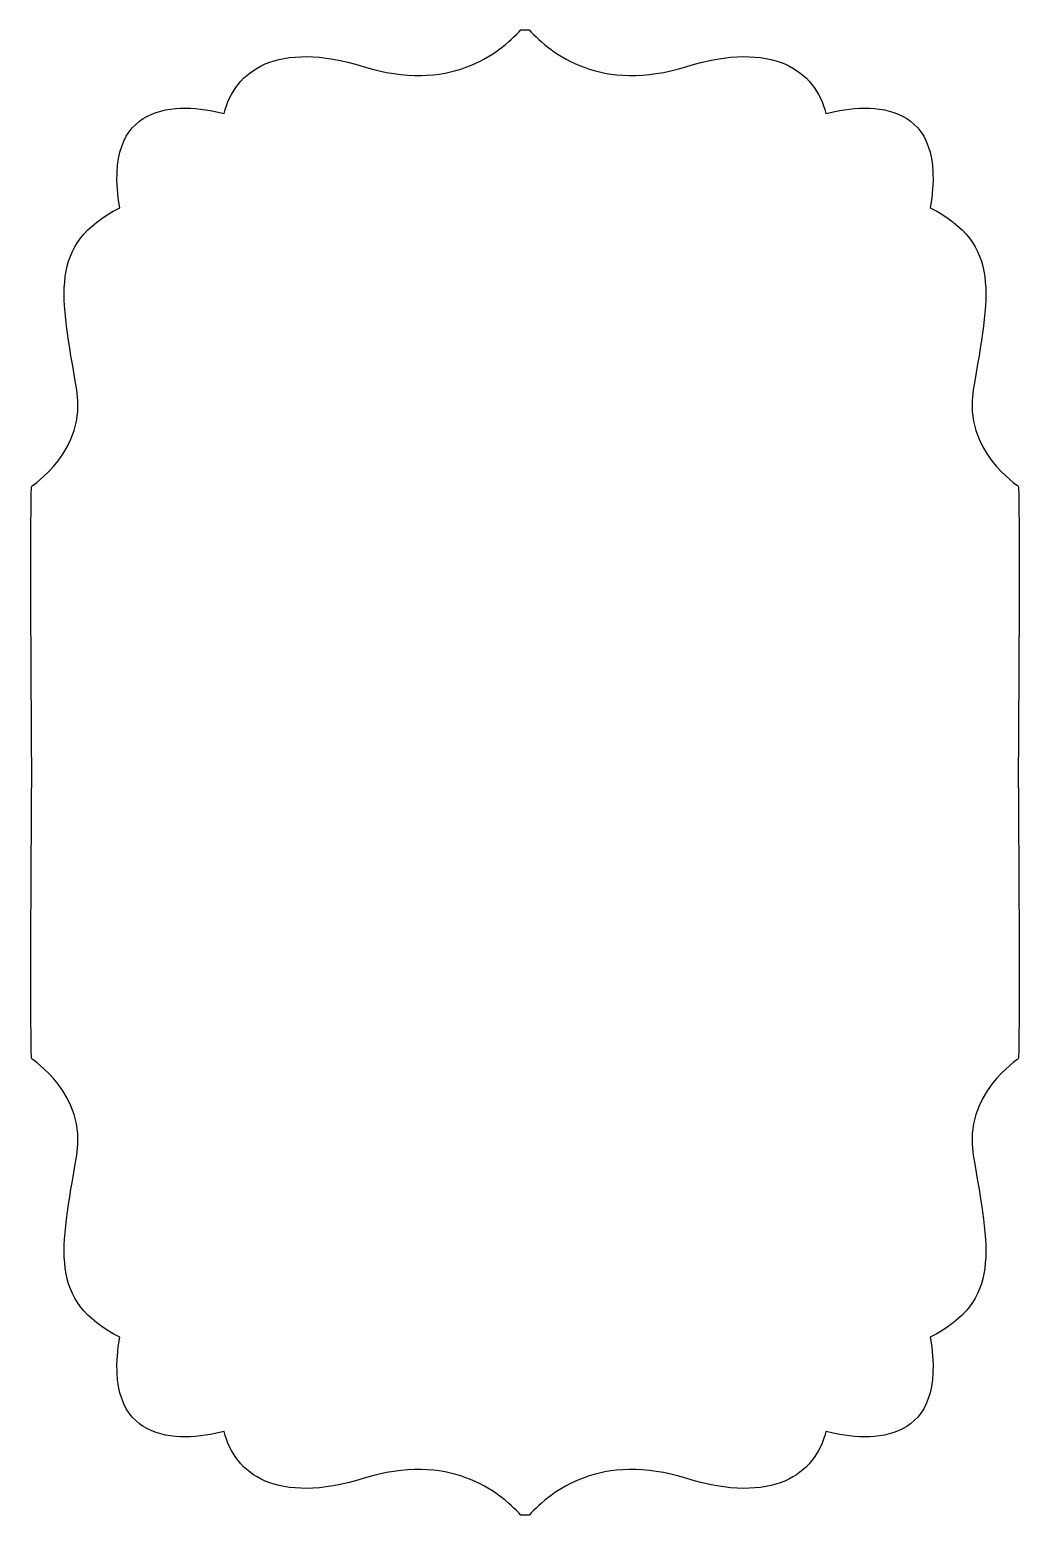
# Model space of a CAD drawing. Header units: centimetres. Extents: x -3.9 to 3.9, y -5.9 to 5.9.
import ezdxf

# ---------------------------------------------------------------- set-up
doc = ezdxf.new("R2010")
doc.units = ezdxf.units.CM
doc.header["$MEASUREMENT"] = 0
doc.layers.add('Camada 1', color=7, linetype='Continuous')

msp = doc.modelspace()

# ---------------------------------------------------------------- linework, layer by layer
at = {"layer": 'Camada 1'}
msp.add_open_spline([(3.89213, -0.00001), (3.89213, -0.00001), (3.90827, 2.26099), (3.89213, 2.26099), (3.89213, 2.26099), (3.89213, 2.26099), (3.45536, 2.54134), (3.53682, 3.02003), (3.53682, 3.02003), (3.66604, 3.77907), (3.76293, 4.16668), (3.1977, 4.45735), (3.1977, 4.45735), (3.34304, 5.29714), (2.74547, 5.29714), (2.37405, 5.20025), (2.37405, 5.20025), (2.2933, 5.53939), (1.95416, 5.78165), (1.27584, 5.5717), (1.27584, 5.5717), (0.59756, 5.36177), (0.20995, 5.66861), (0.03233, 5.86241), (0.03233, 5.86241), (0.03233, 5.86241), (-0.03231, 5.86241), (-0.03231, 5.86241), (-0.03231, 5.86241), (-0.20992, 5.6686), (-0.59754, 5.36177), (-1.27585, 5.57171), (-1.27585, 5.57171), (-1.95413, 5.78164), (-2.29328, 5.53941), (-2.37403, 5.20027), (-2.37403, 5.20027), (-2.74548, 5.29716), (-3.34301, 5.29716), (-3.19768, 4.45737), (-3.19768, 4.45737), (-3.7629, 4.16667), (-3.66601, 3.77906), (-3.53679, 3.02002), (-3.53679, 3.02002), (-3.45532, 2.54134), (-3.89213, 2.26098), (-3.89213, 2.26098), (-3.89213, 2.26098), (-3.90824, 2.26098), (-3.89213, -0.00002), (-3.89213, -0.00002), (-3.89213, -0.00002), (-3.89213, -0.00002), (-3.90824, -2.26099), (-3.89213, -2.26099), (-3.89213, -2.26099), (-3.89213, -2.26099), (-3.45533, -2.54137), (-3.53679, -3.02005), (-3.53679, -3.02005), (-3.66601, -3.77909), (-3.7629, -4.1667), (-3.19767, -4.45737), (-3.19767, -4.45737), (-3.34301, -5.29716), (-2.74547, -5.29716), (-2.37402, -5.20027), (-2.37402, -5.20027), (-2.29327, -5.53941), (-1.95413, -5.78164), (-1.27584, -5.57172), (-1.27584, -5.57172), (-0.59753, -5.36175), (-0.20991, -5.66861), (-0.0323, -5.86239), (-0.0323, -5.86239), (-0.0323, -5.86239), (0.03233, -5.86239), (0.03233, -5.86239), (0.03233, -5.86239), (0.20994, -5.66861), (0.59756, -5.36175), (1.27585, -5.57172), (1.27585, -5.57172), (1.95416, -5.78164), (2.29331, -5.53941), (2.37406, -5.20027), (2.37406, -5.20027), (2.74548, -5.29716), (3.34304, -5.29716), (3.19771, -4.45737), (3.19771, -4.45737), (3.76294, -4.1667), (3.66605, -3.77906), (3.53683, -3.02005), (3.53683, -3.02005), (3.45536, -2.54134), (3.89214, -2.26099), (3.89214, -2.26099), (3.89214, -2.26099), (3.90827, -2.26098), (3.89213, -0.00001), (3.89213, -0.00001)], degree=3, knots=[0, 0, 0, 0, 0.03703704, 0.03703704, 0.03703704, 0.03703704, 0.07407407, 0.07407407, 0.07407407, 0.07407407, 0.11111111, 0.11111111, 0.11111111, 0.11111111, 0.14814815, 0.14814815, 0.14814815, 0.14814815, 0.18518519, 0.18518519, 0.18518519, 0.18518519, 0.22222222, 0.22222222, 0.22222222, 0.22222222, 0.25925926, 0.25925926, 0.25925926, 0.25925926, 0.2962963, 0.2962963, 0.2962963, 0.2962963, 0.33333333, 0.33333333, 0.33333333, 0.33333333, 0.37037037, 0.37037037, 0.37037037, 0.37037037, 0.40740741, 0.40740741, 0.40740741, 0.40740741, 0.44444444, 0.44444444, 0.44444444, 0.44444444, 0.48148148, 0.48148148, 0.48148148, 0.48148148, 0.51851852, 0.51851852, 0.51851852, 0.51851852, 0.55555556, 0.55555556, 0.55555556, 0.55555556, 0.59259259, 0.59259259, 0.59259259, 0.59259259, 0.62962963, 0.62962963, 0.62962963, 0.62962963, 0.66666667, 0.66666667, 0.66666667, 0.66666667, 0.7037037, 0.7037037, 0.7037037, 0.7037037, 0.74074074, 0.74074074, 0.74074074, 0.74074074, 0.77777778, 0.77777778, 0.77777778, 0.77777778, 0.81481481, 0.81481481, 0.81481481, 0.81481481, 0.85185185, 0.85185185, 0.85185185, 0.85185185, 0.88888889, 0.88888889, 0.88888889, 0.88888889, 0.92592593, 0.92592593, 0.92592593, 0.92592593, 1, 1, 1, 1], dxfattribs=at)

doc.saveas('drawing.dxf')
